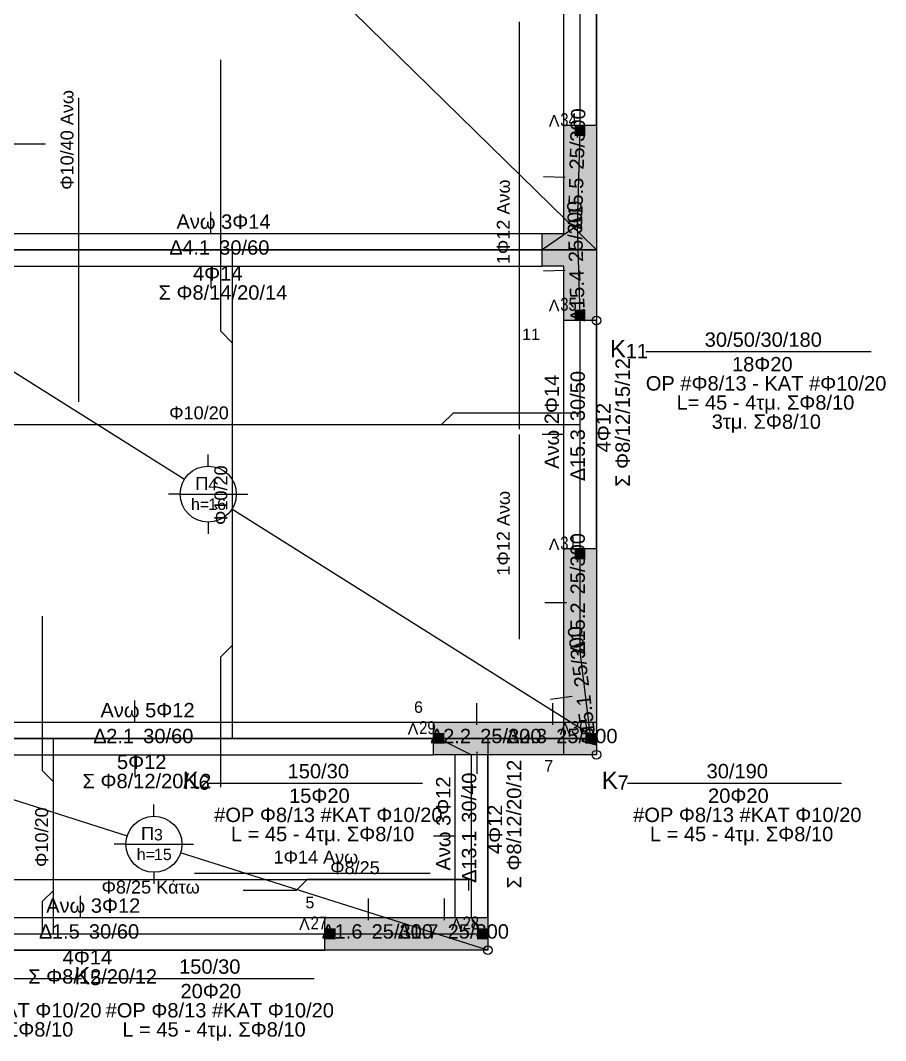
# Model space of a CAD drawing. Extents: x -2.6 to 18.4, y -20.9 to -3.3.
# Drawn here: x 10.4 to 18.36, y -20.53 to -11.14 of the extents above; entities that cross this region are included whole.
import ezdxf

# ---------------------------------------------------------------- set-up
doc = ezdxf.new("R2010")
doc.units = 0
for name, color, linetype in [('beam_name_beton_upperstruct', 3, 'CONTINUOUS'), ('beam_poly_beton_upperstruct', 4, 'CONTINUOUS'), ('beam_prefix_name_beton', 4, 'CONTINUOUS'), ('beam_static_upperstruct', 5, 'CONTINUOUS'), ('beambar_line', 6, 'CONTINUOUS'), ('beambar_name', 3, 'CONTINUOUS'), ('column_filling', 5, 'CONTINUOUS'), ('column_fixed_point', 1, 'CONTINUOUS'), ('column_name_beton', 3, 'CONTINUOUS'), ('column_poly', 1, 'CONTINUOUS'), ('column_prefix_name_beton', 4, 'CONTINUOUS'), ('freenode_name', 5, 'CONTINUOUS'), ('freenode_poly', 5, 'CONTINUOUS'), ('freenode_prefix_name', 3, 'CONTINUOUS'), ('slab_center', 4, 'CONTINUOUS'), ('slab_name', 3, 'CONTINUOUS'), ('slab_poly', 4, 'CONTINUOUS'), ('slab_prefix_name', 4, 'CONTINUOUS'), ('slabbar_line', 6, 'CONTINUOUS'), ('slabbar_name', 3, 'CONTINUOUS')]:
    doc.layers.add(name, color=color, linetype=linetype)
doc.styles.add('beam_name_beton_upperstruct', font='Arial.ttf')
doc.styles.add('beam_prefix_name_beton', font='Arial.ttf')
doc.styles.add('beambar_name', font='Arial.ttf')
doc.styles.add('column_name_beton', font='Arial.ttf')
doc.styles.add('column_prefix_name_beton', font='Arial.ttf')
doc.styles.add('freenode_name', font='Arial Narrow.ttf')
doc.styles.add('freenode_prefix_name', font='Arial.ttf')
doc.styles.add('slab_name', font='Arial.ttf')
doc.styles.add('slab_prefix_name', font='Arial.ttf')
doc.styles.add('slabbar_name', font='Arial.ttf')
pattern_1 = [(45, (0, 0), (-0.1683798, 0.1683798), []), (45, (0.16838, 0), (-0.1683798, 0.1683798), [0, 3.9950300833e-314])]

# ---------------------------------------------------------------- blocks, each defined once
blk = doc.blocks.new('SLAB6')
at = {"layer": 'slab_center'}
for p, q in [((8.55, -6.25), (11.9405, -9.5694)), ((12.125, -9.4918), (12.125, -9.3849)), ((11.8668, -9.75), (11.7599, -9.75)), ((11.8668, -9.75), (12.3832, -9.75)), ((12.3832, -9.75), (12.4901, -9.75)), ((15.7, -13.25), (12.3095, -9.9306)), ((12.125, -10.0082), (12.125, -10.1151))]:
    blk.add_line(p, q, dxfattribs=at)
blk.add_circle((12.125, -9.75), 0.2582, dxfattribs=at)
at = {"layer": 'slab_poly'}
for p, q in [((8.55, -6.25), (15.7, -6.25)), ((8.55, -13.25), (8.55, -6.25)), ((15.7, -6.25), (15.7, -13.25)), ((15.7, -13.25), (8.55, -13.25))]:
    blk.add_line(p, q, dxfattribs=at)
at = {"layer": 'slab_name', "char_height": 0.105833, "attachment_point": 1, "style": 'slab_name'}
for s, insert, width in [('{\\f|b0|i0;7}', (12.125, -9.6089), 0.211667), ('{\\f|b0|i0;h=}', (11.9663, -9.79), 0.423333), ('{\\f|b0|i0;18}', (12.125, -9.79), 0.423333)]:
    blk.add_mtext(s, dxfattribs=dict(at, insert=insert, width=width))
at = {"layer": 'slab_prefix_name', "insert": (12.0059, -9.5913), "char_height": 0.119062, "width": 0.3175, "attachment_point": 1, "style": 'slab_prefix_name'}
blk.add_mtext('{\\f|b0|i0;Π}', dxfattribs=at)
blk = doc.blocks.new('SLAB9')
at = {"layer": 'slab_center'}
for p, q in [((8.55, -13.25), (11.9065, -15.3625)), ((12.125, -15.2418), (12.125, -15.1349)), ((11.8668, -15.5), (11.7599, -15.5)), ((11.8668, -15.5), (12.3832, -15.5)), ((12.3832, -15.5), (12.4901, -15.5)), ((15.7, -17.75), (12.3435, -15.6375)), ((12.125, -15.7582), (12.125, -15.8651))]:
    blk.add_line(p, q, dxfattribs=at)
blk.add_circle((12.125, -15.5), 0.2582, dxfattribs=at)
at = {"layer": 'slab_poly'}
for p, q in [((8.55, -13.25), (15.7, -13.25)), ((8.55, -17.75), (8.55, -13.25)), ((15.7, -13.25), (15.7, -17.75)), ((15.7, -17.75), (8.55, -17.75))]:
    blk.add_line(p, q, dxfattribs=at)
at = {"layer": 'slab_name', "char_height": 0.105833, "attachment_point": 1, "style": 'slab_name'}
for s, insert, width in [('{\\f|b0|i0;4}', (12.125, -15.3589), 0.211667), ('{\\f|b0|i0;h=}', (11.9663, -15.54), 0.423333), ('{\\f|b0|i0;16}', (12.125, -15.54), 0.423333)]:
    blk.add_mtext(s, dxfattribs=dict(at, insert=insert, width=width))
at = {"layer": 'slab_prefix_name', "insert": (12.0059, -15.3413), "char_height": 0.119062, "width": 0.3175, "attachment_point": 1, "style": 'slab_prefix_name'}
blk.add_mtext('{\\f|b0|i0;Π}', dxfattribs=at)
blk = doc.blocks.new('SLAB10')
at = {"layer": 'slab_center'}
for p, q in [((8.55, -17.75), (11.3789, -18.647)), ((11.625, -18.4668), (11.625, -18.3599)), ((11.3668, -18.725), (11.2599, -18.725)), ((11.3668, -18.725), (11.8832, -18.725)), ((11.8832, -18.725), (11.9901, -18.725)), ((14.7, -19.7), (11.8711, -18.803)), ((11.625, -18.9832), (11.625, -19.0901))]:
    blk.add_line(p, q, dxfattribs=at)
blk.add_circle((11.625, -18.725), 0.2582, dxfattribs=at)
at = {"layer": 'slab_poly'}
for p, q in [((8.55, -17.75), (14.7, -17.75)), ((8.55, -19.7), (8.55, -17.75)), ((14.7, -17.75), (14.7, -19.7)), ((14.7, -19.7), (8.55, -19.7))]:
    blk.add_line(p, q, dxfattribs=at)
at = {"layer": 'slab_name', "char_height": 0.105833, "attachment_point": 1, "style": 'slab_name'}
for s, insert, width in [('{\\f|b0|i0;3}', (11.625, -18.5839), 0.211667), ('{\\f|b0|i0;h=}', (11.4663, -18.765), 0.423333), ('{\\f|b0|i0;15}', (11.625, -18.765), 0.423333)]:
    blk.add_mtext(s, dxfattribs=dict(at, insert=insert, width=width))
at = {"layer": 'slab_prefix_name', "insert": (11.5059, -18.5663), "char_height": 0.119063, "width": 0.3175, "attachment_point": 1, "style": 'slab_prefix_name'}
blk.add_mtext('{\\f|b0|i0;Π}', dxfattribs=at)
blk = doc.blocks.new('COLUMN11')
at = {"layer": 'column_filling'}
h = blk.add_hatch(dxfattribs=at)
h.set_pattern_fill('SACNCR', color=256, scale=0.1, style=0)
h.set_pattern_definition(pattern_1)
h.paths.add_polyline_path([(15.7, -12.1), (15.7, -13.9), (15.4, -13.9), (15.4, -13.4), (15.2, -13.4), (15.2, -13.1), (15.4, -13.1), (15.4, -12.1)])
at = {"layer": 'column_fixed_point'}
blk.add_circle((15.7, -13.9), 0.04, dxfattribs=at)
at = {"layer": 'column_poly'}
for p, q in [((15.4, -13.1), (15.4, -12.1)), ((15.4, -12.1), (15.7, -12.1)), ((15.7, -12.1), (15.7, -13.9)), ((15.505, -13.025), (15.545, -13.025)), ((15.525, -13.005), (15.525, -13.045)), ((15.2, -13.4), (15.2, -13.1)), ((15.2, -13.1), (15.4, -13.1)), ((15.4, -13.4), (15.2, -13.4)), ((15.4, -13.9), (15.4, -13.4)), ((15.7, -13.9), (15.4, -13.9))]:
    blk.add_line(p, q, dxfattribs=at)
at = {"layer": 'column_name_beton', "insert": (15.0162, -13.975), "char_height": 0.105833, "width": 0.423333, "attachment_point": 1, "style": 'column_name_beton'}
blk.add_mtext('{\\f|b0|i0;11}', dxfattribs=at)
blk = doc.blocks.new('COLUMN_TEXT11')
at = {"layer": 'column_name_beton'}
blk.add_line((16.1557, -14.1867), (18.2327, -14.1867), dxfattribs=at)
at = {"layer": 'column_name_beton', "char_height": 0.132292, "attachment_point": 1, "style": 'column_name_beton'}
for s, insert, width in [('{\\f|b0|i0;30/50/30/180}', (16.6981, -14.0103), 2.64583), ('{\\f|b0|i0;11}', (15.9705, -14.1161), 0.493889), ('{\\f|b0|i0;18Φ20}', (16.9495, -14.2367), 1.30528), ('{\\f|b0|i0;ΟΡ #Φ8/13 - ΚΑΤ #Φ10/20 }', (16.1557, -14.4131), 5.53861), ('{\\f|b0|i0; L= 45 - 4τμ. ΣΦ8/10 }', (16.3872, -14.5894), 4.30389), ('{\\f|b0|i0; 3τμ. ΣΦ8/10}', (16.7114, -14.7658), 2.57528)]:
    blk.add_mtext(s, dxfattribs=dict(at, insert=insert, width=width))
at = {"layer": 'column_prefix_name_beton', "insert": (15.825, -14.0808), "char_height": 0.15875, "width": 0.388056, "attachment_point": 1, "style": 'column_prefix_name_beton'}
blk.add_mtext('{\\f|b0|i0;K}', dxfattribs=at)
blk = doc.blocks.new('COLUMN15')
at = {"layer": 'column_filling'}
h = blk.add_hatch(dxfattribs=at)
h.set_pattern_fill('SACNCR', color=256, scale=0.1, style=0)
h.set_pattern_definition(pattern_1)
h.paths.add_polyline_path([(15.4, -16), (15.7, -16), (15.7, -17.9), (15.4, -17.9)])
at = {"layer": 'column_fixed_point'}
blk.add_circle((15.7, -17.9), 0.04, dxfattribs=at)
at = {"layer": 'column_poly'}
for p, q in [((15.4, -16), (15.7, -16)), ((15.4, -17.9), (15.4, -16)), ((15.7, -16), (15.7, -17.9)), ((15.53, -16.95), (15.57, -16.95)), ((15.55, -16.93), (15.55, -16.97)), ((15.7, -17.9), (15.4, -17.9))]:
    blk.add_line(p, q, dxfattribs=at)
at = {"layer": 'column_name_beton', "insert": (15.220625, -17.95), "char_height": 0.105833, "width": 0.211667, "attachment_point": 1, "style": 'column_name_beton'}
blk.add_mtext('{\\f|b0|i0;7}', dxfattribs=at)
blk = doc.blocks.new('COLUMN_TEXT15')
at = {"layer": 'column_name_beton'}
blk.add_line((15.9881, -18.1617), (17.9593, -18.1617), dxfattribs=at)
at = {"layer": 'column_name_beton', "char_height": 0.132292, "attachment_point": 1, "style": 'column_name_beton'}
for s, insert, width in [('{\\f|b0|i0;30/190}', (16.7157, -17.9853), 1.37583), ('{\\f|b0|i0;7}', (15.8955, -18.0911), 0.246944), ('{\\f|b0|i0;20Φ20}', (16.729, -18.2117), 1.30528), ('{\\f|b0|i0; #ΟΡ Φ8/13 #ΚΑΤ Φ10/20}', (15.9881, -18.3881), 5.25639), ('{\\f|b0|i0;L = 45 - 4τμ. ΣΦ8/10}', (16.1932, -18.5644), 4.16278)]:
    blk.add_mtext(s, dxfattribs=dict(at, insert=insert, width=width))
at = {"layer": 'column_prefix_name_beton', "insert": (15.75, -18.0558), "char_height": 0.15875, "width": 0.388056, "attachment_point": 1, "style": 'column_prefix_name_beton'}
blk.add_mtext('{\\f|b0|i0;K}', dxfattribs=at)
blk = doc.blocks.new('COLUMN16')
at = {"layer": 'column_filling'}
h = blk.add_hatch(dxfattribs=at)
h.set_pattern_fill('SACNCR', color=256, scale=0.1, style=0)
h.set_pattern_definition(pattern_1)
h.paths.add_polyline_path([(14.2, -17.6), (15.7, -17.6), (15.7, -17.9), (14.2, -17.9)])
at = {"layer": 'column_fixed_point'}
blk.add_circle((15.7, -17.9), 0.04, dxfattribs=at)
at = {"layer": 'column_poly'}
for p, q in [((14.2, -17.6), (15.7, -17.6)), ((14.2, -17.9), (14.2, -17.6)), ((15.7, -17.6), (15.7, -17.9)), ((14.93, -17.75), (14.97, -17.75)), ((14.95, -17.73), (14.95, -17.77)), ((15.7, -17.9), (14.2, -17.9))]:
    blk.add_line(p, q, dxfattribs=at)
at = {"layer": 'column_name_beton', "insert": (14.0206, -17.4089), "char_height": 0.105833, "width": 0.211667, "attachment_point": 1, "style": 'column_name_beton'}
blk.add_mtext('{\\f|b0|i0;6}', dxfattribs=at)
blk = doc.blocks.new('COLUMN_TEXT16')
at = {"layer": 'column_name_beton'}
blk.add_line((12.1289, -18.1617), (14.1, -18.1617), dxfattribs=at)
at = {"layer": 'column_name_beton', "char_height": 0.132292, "attachment_point": 1, "style": 'column_name_beton'}
for s, insert, width in [('{\\f|b0|i0;150/30}', (12.8565, -17.9853), 1.37583), ('{\\f|b0|i0;6}', (12.0363, -18.0911), 0.246944), ('{\\f|b0|i0;15Φ20}', (12.8697, -18.2117), 1.30528), ('{\\f|b0|i0; #ΟΡ Φ8/13 #ΚΑΤ Φ10/20}', (12.1289, -18.3881), 5.25639), ('{\\f|b0|i0;L = 45 - 4τμ. ΣΦ8/10}', (12.3339, -18.5644), 4.16278)]:
    blk.add_mtext(s, dxfattribs=dict(at, insert=insert, width=width))
at = {"layer": 'column_prefix_name_beton', "insert": (11.8907, -18.0558), "char_height": 0.15875, "width": 0.388056, "attachment_point": 1, "style": 'column_prefix_name_beton'}
blk.add_mtext('{\\f|b0|i0;K}', dxfattribs=at)
blk = doc.blocks.new('COLUMN17')
at = {"layer": 'column_filling'}
h = blk.add_hatch(dxfattribs=at)
h.set_pattern_fill('SACNCR', color=256, scale=0.1, style=0)
h.set_pattern_definition(pattern_1)
h.paths.add_polyline_path([(13.2, -19.4), (14.7, -19.4), (14.7, -19.7), (13.2, -19.7)])
at = {"layer": 'column_fixed_point'}
blk.add_circle((14.7, -19.7), 0.04, dxfattribs=at)
at = {"layer": 'column_poly'}
for p, q in [((13.2, -19.4), (14.7, -19.4)), ((13.2, -19.7), (13.2, -19.4)), ((14.7, -19.4), (14.7, -19.7)), ((13.95, -19.53), (13.95, -19.57)), ((13.93, -19.55), (13.97, -19.55)), ((14.7, -19.7), (13.2, -19.7))]:
    blk.add_line(p, q, dxfattribs=at)
at = {"layer": 'column_name_beton', "insert": (13.0206, -19.2089), "char_height": 0.105833, "width": 0.211667, "attachment_point": 1, "style": 'column_name_beton'}
blk.add_mtext('{\\f|b0|i0;5}', dxfattribs=at)
blk = doc.blocks.new('COLUMN_TEXT17')
at = {"layer": 'column_name_beton'}
blk.add_line((11.1289, -19.9617), (13.1, -19.9617), dxfattribs=at)
at = {"layer": 'column_name_beton', "char_height": 0.132292, "attachment_point": 1, "style": 'column_name_beton'}
for s, insert, width in [('{\\f|b0|i0;150/30}', (11.8565, -19.7853), 1.37583), ('{\\f|b0|i0;5}', (11.0363, -19.8911), 0.246944), ('{\\f|b0|i0;20Φ20}', (11.8697, -20.0117), 1.30528), ('{\\f|b0|i0; #ΟΡ Φ8/13 #ΚΑΤ Φ10/20}', (11.1289, -20.1881), 5.25639), ('{\\f|b0|i0;L = 45 - 4τμ. ΣΦ8/10}', (11.3339, -20.3644), 4.16278)]:
    blk.add_mtext(s, dxfattribs=dict(at, insert=insert, width=width))
at = {"layer": 'column_prefix_name_beton', "insert": (10.8907, -19.8558), "char_height": 0.15875, "width": 0.388056, "attachment_point": 1, "style": 'column_prefix_name_beton'}
blk.add_mtext('{\\f|b0|i0;K}', dxfattribs=at)
blk = doc.blocks.new('COLUMN_TEXT18')
at = {"layer": 'column_name_beton'}
blk.add_line((8.9881, -19.9617), (10.9593, -19.9617), dxfattribs=at)
at = {"layer": 'column_name_beton', "char_height": 0.132292, "attachment_point": 1, "style": 'column_name_beton'}
for s, insert, width in [('{\\f|b0|i0;30/210}', (9.7157, -19.7853), 1.37583), ('{\\f|b0|i0;4}', (8.8955, -19.8911), 0.246944), ('{\\f|b0|i0;20Φ20}', (9.729, -20.0117), 1.30528), ('{\\f|b0|i0; #ΟΡ Φ8/13 #ΚΑΤ Φ10/20}', (8.9881, -20.1881), 5.25639), ('{\\f|b0|i0;L = 45 - 4τμ. ΣΦ8/10}', (9.1932, -20.3644), 4.16278)]:
    blk.add_mtext(s, dxfattribs=dict(at, insert=insert, width=width))
at = {"layer": 'column_prefix_name_beton', "insert": (8.75, -19.8558), "char_height": 0.15875, "width": 0.388056, "attachment_point": 1, "style": 'column_prefix_name_beton'}
blk.add_mtext('{\\f|b0|i0;K}', dxfattribs=at)
blk = doc.blocks.new('BEAM1')
at = {"layer": 'beam_poly_beton_upperstruct'}
blk.add_line((14.3, -19.425), (14.3, -19.225), dxfattribs=at)
at = {"layer": 'beam_static_upperstruct'}
blk.add_line((13.95, -19.55), (14.65, -19.55), dxfattribs=at)
blk = doc.blocks.new('BEAM_TEXT1')
at = {"layer": 'beam_name_beton_upperstruct', "char_height": 0.132292, "attachment_point": 1, "style": 'beam_name_beton_upperstruct'}
for s, insert, width in [('{\\f|b0|i0;1.7}', (13.9891, -19.4618), 0.635), ('{\\f|b0|i0;  25/300}', (14.2272, -19.4618), 1.65806)]:
    blk.add_mtext(s, dxfattribs=dict(at, insert=insert, width=width))
at = {"layer": 'beam_prefix_name_beton', "insert": (13.8701, -19.4618), "char_height": 0.132292, "width": 0.3175, "attachment_point": 1, "style": 'beam_prefix_name_beton'}
blk.add_mtext('{\\f|b0|i0;Δ}', dxfattribs=at)
blk = doc.blocks.new('BEAM2')
at = {"layer": 'beam_poly_beton_upperstruct'}
blk.add_line((13.6, -19.425), (13.6, -19.225), dxfattribs=at)
at = {"layer": 'beam_static_upperstruct'}
blk.add_line((13.25, -19.55), (13.95, -19.55), dxfattribs=at)
blk = doc.blocks.new('BEAM_TEXT2')
at = {"layer": 'beam_name_beton_upperstruct', "char_height": 0.132292, "attachment_point": 1, "style": 'beam_name_beton_upperstruct'}
for s, insert, width in [('{\\f|b0|i0;1.6}', (13.2891, -19.4618), 0.635), ('{\\f|b0|i0;  25/300}', (13.5272, -19.4618), 1.65806)]:
    blk.add_mtext(s, dxfattribs=dict(at, insert=insert, width=width))
at = {"layer": 'beam_prefix_name_beton', "insert": (13.1701, -19.4618), "char_height": 0.132292, "width": 0.3175, "attachment_point": 1, "style": 'beam_prefix_name_beton'}
blk.add_mtext('{\\f|b0|i0;Δ}', dxfattribs=at)
blk = doc.blocks.new('BEAM5')
at = {"layer": 'beam_poly_beton_upperstruct'}
for p, q in [((15.4, -12.1), (15.4, -9.2)), ((15.7, -12.1), (15.7, -9.2)), ((15.4, -10.65), (15.2, -10.65))]:
    blk.add_line(p, q, dxfattribs=at)
at = {"layer": 'beam_static_upperstruct'}
for p, q in [((15.55, -9.15), (15.55, -9.2)), ((15.55, -12.1), (15.55, -9.2)), ((15.55, -12.15), (15.55, -12.1))]:
    blk.add_line(p, q, dxfattribs=at)
blk = doc.blocks.new('BEAM6')
at = {"layer": 'beam_poly_beton_upperstruct'}
blk.add_line((15.4126, -12.5839), (15.2126, -12.5782), dxfattribs=at)
at = {"layer": 'beam_static_upperstruct'}
blk.add_line((15.525, -13.025), (15.55, -12.15), dxfattribs=at)
blk = doc.blocks.new('BEAM_TEXT6')
at = {"layer": 'beam_name_beton_upperstruct', "char_height": 0.132292, "attachment_point": 1, "rotation": 88.363, "style": 'beam_name_beton_upperstruct'}
for s, insert, width in [('{\\f|b0|i0;  25/300}', (15.4486, -12.6114), 1.65806), ('{\\f|b0|i0;15.5}', (15.4391, -12.942), 0.881944)]:
    blk.add_mtext(s, dxfattribs=dict(at, insert=insert, width=width))
at = {"layer": 'beam_prefix_name_beton', "insert": (15.4357, -13.061), "char_height": 0.132292, "width": 0.3175, "attachment_point": 1, "rotation": 88.363, "style": 'beam_prefix_name_beton'}
blk.add_mtext('{\\f|b0|i0;Δ}', dxfattribs=at)
blk = doc.blocks.new('BEAM7')
at = {"layer": 'beam_poly_beton_upperstruct'}
blk.add_line((15.4126, -13.4413), (15.2126, -13.4473), dxfattribs=at)
at = {"layer": 'beam_static_upperstruct'}
blk.add_line((15.55, -13.85), (15.525, -13.025), dxfattribs=at)
blk = doc.blocks.new('BEAM_TEXT7')
at = {"layer": 'beam_name_beton_upperstruct', "char_height": 0.132292, "attachment_point": 1, "rotation": 91.736, "style": 'beam_name_beton_upperstruct'}
for s, insert, width in [('{\\f|b0|i0;  25/300}', (15.4501, -13.4666), 1.65806), ('{\\f|b0|i0;15.4}', (15.4602, -13.7972), 0.881944)]:
    blk.add_mtext(s, dxfattribs=dict(at, insert=insert, width=width))
at = {"layer": 'beam_prefix_name_beton', "insert": (15.4638, -13.9162), "char_height": 0.132292, "width": 0.3175, "attachment_point": 1, "rotation": 91.736, "style": 'beam_prefix_name_beton'}
blk.add_mtext('{\\f|b0|i0;Δ}', dxfattribs=at)
blk = doc.blocks.new('BEAM8')
at = {"layer": 'beam_poly_beton_upperstruct'}
for p, q in [((15.4, -16), (15.4, -13.9)), ((15.7, -16), (15.7, -13.9)), ((15.4, -14.95), (15.2, -14.95))]:
    blk.add_line(p, q, dxfattribs=at)
at = {"layer": 'beam_static_upperstruct'}
for p, q in [((15.55, -13.85), (15.55, -13.9)), ((15.55, -16), (15.55, -13.9)), ((15.55, -16.05), (15.55, -16))]:
    blk.add_line(p, q, dxfattribs=at)
blk = doc.blocks.new('BEAM_TEXT8')
at = {"layer": 'beam_name_beton_upperstruct', "char_height": 0.132292, "attachment_point": 1, "rotation": 90, "style": 'beam_name_beton_upperstruct'}
for s, insert, width in [('{\\f|b0|i0;Σ Φ8/12/15/12}', (15.8764, -15.4329), 2.89278), ('{\\f|b0|i0;  30/50}', (15.4618, -14.9302), 1.41111), ('{\\f|b0|i0;Ανω 2Φ14}', (15.2236, -15.2675), 2.01083), ('{\\f|b0|i0;4Φ12 }', (15.7, -15.1154), 1.19944), ('{\\f|b0|i0;15.3}', (15.4618, -15.2609), 0.881944)]:
    blk.add_mtext(s, dxfattribs=dict(at, insert=insert, width=width))
at = {"layer": 'beam_prefix_name_beton', "insert": (15.4618, -15.3799), "char_height": 0.132292, "width": 0.3175, "attachment_point": 1, "rotation": 90, "style": 'beam_prefix_name_beton'}
blk.add_mtext('{\\f|b0|i0;Δ}', dxfattribs=at)
blk = doc.blocks.new('BEAM9')
at = {"layer": 'beam_poly_beton_upperstruct'}
blk.add_line((15.425, -16.5), (15.225, -16.5), dxfattribs=at)
at = {"layer": 'beam_static_upperstruct'}
blk.add_line((15.55, -16.95), (15.55, -16.05), dxfattribs=at)
blk = doc.blocks.new('BEAM_TEXT9')
at = {"layer": 'beam_name_beton_upperstruct', "char_height": 0.132292, "attachment_point": 1, "rotation": 90, "style": 'beam_name_beton_upperstruct'}
for s, insert, width in [('{\\f|b0|i0;  25/300}', (15.4618, -16.5265), 1.65806), ('{\\f|b0|i0;15.2}', (15.4618, -16.8572), 0.881944)]:
    blk.add_mtext(s, dxfattribs=dict(at, insert=insert, width=width))
at = {"layer": 'beam_prefix_name_beton', "insert": (15.4618, -16.9763), "char_height": 0.132292, "width": 0.3175, "attachment_point": 1, "rotation": 90, "style": 'beam_prefix_name_beton'}
blk.add_mtext('{\\f|b0|i0;Δ}', dxfattribs=at)
blk = doc.blocks.new('BEAM10')
at = {"layer": 'beam_poly_beton_upperstruct'}
blk.add_line((15.476, -17.3655), (15.2775, -17.3903), dxfattribs=at)
at = {"layer": 'beam_static_upperstruct'}
blk.add_line((15.65, -17.75), (15.55, -16.95), dxfattribs=at)
blk = doc.blocks.new('BEAM_TEXT10')
at = {"layer": 'beam_name_beton_upperstruct', "char_height": 0.132292, "attachment_point": 1, "rotation": 97.125, "style": 'beam_name_beton_upperstruct'}
for s, insert, width in [('{\\f|b0|i0;  25/300}', (15.5158, -17.3872), 1.65806), ('{\\f|b0|i0;15.1}', (15.5568, -17.7154), 0.881944)]:
    blk.add_mtext(s, dxfattribs=dict(at, insert=insert, width=width))
at = {"layer": 'beam_prefix_name_beton', "insert": (15.5716, -17.8335), "char_height": 0.132292, "width": 0.3175, "attachment_point": 1, "rotation": 97.125, "style": 'beam_prefix_name_beton'}
blk.add_mtext('{\\f|b0|i0;Δ}', dxfattribs=at)
blk = doc.blocks.new('BEAM12')
at = {"layer": 'beam_poly_beton_upperstruct'}
for p, q in [((14.4, -19.4), (14.4, -17.9)), ((14.7, -19.4), (14.7, -17.9)), ((14.4, -18.65), (14.2, -18.65))]:
    blk.add_line(p, q, dxfattribs=at)
at = {"layer": 'beam_static_upperstruct'}
for p, q in [((14.25, -17.75), (14.55, -17.9)), ((14.55, -19.4), (14.55, -17.9)), ((14.65, -19.55), (14.55, -19.4))]:
    blk.add_line(p, q, dxfattribs=at)
blk = doc.blocks.new('BEAM_TEXT12')
at = {"layer": 'beam_name_beton_upperstruct', "char_height": 0.132292, "attachment_point": 1, "rotation": 90, "style": 'beam_name_beton_upperstruct'}
for s, insert, width in [('{\\f|b0|i0;Σ Φ8/12/20/12}', (14.8764, -19.1329), 2.89278), ('{\\f|b0|i0;Ανω 3Φ12}', (14.2236, -18.9675), 2.01083), ('{\\f|b0|i0;  30/40}', (14.4618, -18.6302), 1.41111), ('{\\f|b0|i0;4Φ12 }', (14.7, -18.8154), 1.19944), ('{\\f|b0|i0;13.1}', (14.4618, -18.9609), 0.881944)]:
    blk.add_mtext(s, dxfattribs=dict(at, insert=insert, width=width))
at = {"layer": 'beam_prefix_name_beton', "insert": (14.4618, -19.0799), "char_height": 0.132292, "width": 0.3175, "attachment_point": 1, "rotation": 90, "style": 'beam_prefix_name_beton'}
blk.add_mtext('{\\f|b0|i0;Δ}', dxfattribs=at)
blk = doc.blocks.new('BEAM44')
at = {"layer": 'beam_poly_beton_upperstruct'}
for p, q in [((12.15, -13.1), (12.15, -12.9)), ((9.1, -13.1), (15.2, -13.1)), ((9.1, -13.4), (15.2, -13.4)), ((12.15, -13.4), (12.15, -13.6))]:
    blk.add_line(p, q, dxfattribs=at)
at = {"layer": 'beam_static_upperstruct'}
for p, q in [((15.525, -13.025), (15.2, -13.25)), ((8.75, -13.45), (9.1, -13.25)), ((9.1, -13.25), (15.2, -13.25))]:
    blk.add_line(p, q, dxfattribs=at)
blk = doc.blocks.new('BEAM_TEXT44')
at = {"layer": 'beam_name_beton_upperstruct', "char_height": 0.132292, "attachment_point": 1, "style": 'beam_name_beton_upperstruct'}
for s, insert, width in [('{\\f|b0|i0;Ανω 3Φ14}', (11.8325, -12.9236), 2.01083), ('{\\f|b0|i0;  30/60}', (12.1235, -13.1618), 1.41111), ('{\\f|b0|i0;4.1}', (11.8854, -13.1618), 0.635), ('{\\f|b0|i0;4Φ14 }', (11.9846, -13.4), 1.19944), ('{\\f|b0|i0;Σ Φ8/14/20/14}', (11.6671, -13.5764), 2.89278)]:
    blk.add_mtext(s, dxfattribs=dict(at, insert=insert, width=width))
at = {"layer": 'beam_prefix_name_beton', "insert": (11.7664, -13.1618), "char_height": 0.132292, "width": 0.3175, "attachment_point": 1, "style": 'beam_prefix_name_beton'}
blk.add_mtext('{\\f|b0|i0;Δ}', dxfattribs=at)
blk = doc.blocks.new('BEAM49')
at = {"layer": 'beam_poly_beton_upperstruct'}
blk.add_line((15.3, -17.625), (15.3, -17.425), dxfattribs=at)
at = {"layer": 'beam_static_upperstruct'}
blk.add_line((14.95, -17.75), (15.65, -17.75), dxfattribs=at)
blk = doc.blocks.new('BEAM_TEXT49')
at = {"layer": 'beam_name_beton_upperstruct', "char_height": 0.132292, "attachment_point": 1, "style": 'beam_name_beton_upperstruct'}
for s, insert, width in [('{\\f|b0|i0;2.3}', (14.9891, -17.6618), 0.635), ('{\\f|b0|i0;  25/300}', (15.2272, -17.6618), 1.65806)]:
    blk.add_mtext(s, dxfattribs=dict(at, insert=insert, width=width))
at = {"layer": 'beam_prefix_name_beton', "insert": (14.8701, -17.6618), "char_height": 0.132292, "width": 0.3175, "attachment_point": 1, "style": 'beam_prefix_name_beton'}
blk.add_mtext('{\\f|b0|i0;Δ}', dxfattribs=at)
blk = doc.blocks.new('BEAM50')
at = {"layer": 'beam_poly_beton_upperstruct'}
for p, q in [((14.6, -17.625), (14.6, -17.425)), ((14.6, -17.875), (14.6, -18.075))]:
    blk.add_line(p, q, dxfattribs=at)
at = {"layer": 'beam_static_upperstruct'}
blk.add_line((14.25, -17.75), (14.95, -17.75), dxfattribs=at)
blk = doc.blocks.new('BEAM_TEXT50')
at = {"layer": 'beam_name_beton_upperstruct', "char_height": 0.132292, "attachment_point": 1, "style": 'beam_name_beton_upperstruct'}
for s, insert, width in [('{\\f|b0|i0;2.2}', (14.2891, -17.6618), 0.635), ('{\\f|b0|i0;  25/300}', (14.5272, -17.6618), 1.65806)]:
    blk.add_mtext(s, dxfattribs=dict(at, insert=insert, width=width))
at = {"layer": 'beam_prefix_name_beton', "insert": (14.1701, -17.6618), "char_height": 0.132292, "width": 0.3175, "attachment_point": 1, "style": 'beam_prefix_name_beton'}
blk.add_mtext('{\\f|b0|i0;Δ}', dxfattribs=at)
blk = doc.blocks.new('BEAM51')
at = {"layer": 'beam_poly_beton_upperstruct'}
for p, q in [((11.45, -17.6), (11.45, -17.4)), ((8.7, -17.6), (14.2, -17.6)), ((8.7, -17.9), (14.2, -17.9)), ((11.45, -17.9), (11.45, -18.1))]:
    blk.add_line(p, q, dxfattribs=at)
at = {"layer": 'beam_static_upperstruct'}
for p, q in [((8.55, -17.65), (8.7, -17.75)), ((8.7, -17.75), (14.2, -17.75)), ((14.25, -17.75), (14.2, -17.75))]:
    blk.add_line(p, q, dxfattribs=at)
blk = doc.blocks.new('BEAM_TEXT51')
at = {"layer": 'beam_name_beton_upperstruct', "char_height": 0.132292, "attachment_point": 1, "style": 'beam_name_beton_upperstruct'}
for s, insert, width in [('{\\f|b0|i0;Ανω 5Φ12}', (11.1325, -17.4236), 2.01083), ('{\\f|b0|i0;2.1}', (11.1854, -17.6618), 0.635), ('{\\f|b0|i0;  30/60}', (11.4235, -17.6618), 1.41111), ('{\\f|b0|i0;5Φ12 }', (11.2846, -17.9), 1.19944), ('{\\f|b0|i0;Σ Φ8/12/20/12}', (10.9671, -18.0764), 2.89278)]:
    blk.add_mtext(s, dxfattribs=dict(at, insert=insert, width=width))
at = {"layer": 'beam_prefix_name_beton', "insert": (11.0664, -17.6618), "char_height": 0.132292, "width": 0.3175, "attachment_point": 1, "style": 'beam_prefix_name_beton'}
blk.add_mtext('{\\f|b0|i0;Δ}', dxfattribs=at)
blk = doc.blocks.new('BEAM52')
at = {"layer": 'beam_poly_beton_upperstruct'}
for p, q in [((10.95, -19.4), (10.95, -19.2)), ((8.7, -19.4), (13.2, -19.4)), ((8.7, -19.7), (13.2, -19.7))]:
    blk.add_line(p, q, dxfattribs=at)
at = {"layer": 'beam_static_upperstruct'}
for p, q in [((8.65, -19.55), (8.7, -19.55)), ((8.7, -19.55), (13.2, -19.55)), ((13.25, -19.55), (13.2, -19.55))]:
    blk.add_line(p, q, dxfattribs=at)
blk = doc.blocks.new('BEAM_TEXT52')
at = {"layer": 'beam_name_beton_upperstruct', "char_height": 0.132292, "attachment_point": 1, "style": 'beam_name_beton_upperstruct'}
for s, insert, width in [('{\\f|b0|i0;Ανω 3Φ12}', (10.6325, -19.2236), 2.01083), ('{\\f|b0|i0;1.5}', (10.6854, -19.4618), 0.635), ('{\\f|b0|i0;  30/60}', (10.9235, -19.4618), 1.41111), ('{\\f|b0|i0;4Φ14 }', (10.7846, -19.7), 1.19944), ('{\\f|b0|i0;Σ Φ8/12/20/12}', (10.4671, -19.8764), 2.89278)]:
    blk.add_mtext(s, dxfattribs=dict(at, insert=insert, width=width))
at = {"layer": 'beam_prefix_name_beton', "insert": (10.5664, -19.4618), "char_height": 0.132292, "width": 0.3175, "attachment_point": 1, "style": 'beam_prefix_name_beton'}
blk.add_mtext('{\\f|b0|i0;Δ}', dxfattribs=at)
blk = doc.blocks.new('FREENODE13')
at = {"layer": 'freenode_poly'}
blk.add_hatch(color=256, dxfattribs=at).paths.add_polyline_path([(15.5, -13.8), (15.6, -13.8), (15.6, -13.9), (15.5, -13.9)])
for p, q in [((15.53, -13.85), (15.57, -13.85)), ((15.55, -13.83), (15.55, -13.87))]:
    blk.add_line(p, q, dxfattribs=at)
at = {"layer": 'freenode_name', "insert": (15.3677, -13.6913), "char_height": 0.119062, "width": 0.352778, "attachment_point": 1, "style": 'freenode_name'}
blk.add_mtext('{\\f|b0|i1;35}', dxfattribs=at)
at = {"layer": 'freenode_prefix_name', "insert": (15.2619, -13.7089), "char_height": 0.105833, "width": 0.282222, "attachment_point": 1, "style": 'freenode_prefix_name'}
blk.add_mtext('{\\f|b0|i0;Λ}', dxfattribs=at)
blk = doc.blocks.new('FREENODE14')
at = {"layer": 'freenode_poly'}
blk.add_hatch(color=256, dxfattribs=at).paths.add_polyline_path([(15.5, -12.1), (15.6, -12.1), (15.6, -12.2), (15.5, -12.2)])
for p, q in [((15.53, -12.15), (15.57, -12.15)), ((15.55, -12.13), (15.55, -12.17))]:
    blk.add_line(p, q, dxfattribs=at)
at = {"layer": 'freenode_name', "insert": (15.3677, -11.9913), "char_height": 0.119062, "width": 0.352778, "attachment_point": 1, "style": 'freenode_name'}
blk.add_mtext('{\\f|b0|i1;34}', dxfattribs=at)
at = {"layer": 'freenode_prefix_name', "insert": (15.2619, -12.0089), "char_height": 0.105833, "width": 0.282222, "attachment_point": 1, "style": 'freenode_prefix_name'}
blk.add_mtext('{\\f|b0|i0;Λ}', dxfattribs=at)
blk = doc.blocks.new('FREENODE17')
at = {"layer": 'freenode_poly'}
blk.add_hatch(color=256, dxfattribs=at).paths.add_polyline_path([(15.5, -16), (15.6, -16), (15.6, -16.1), (15.5, -16.1)])
for p, q in [((15.53, -16.05), (15.57, -16.05)), ((15.55, -16.03), (15.55, -16.07))]:
    blk.add_line(p, q, dxfattribs=at)
at = {"layer": 'freenode_name', "insert": (15.3677, -15.8912), "char_height": 0.119062, "width": 0.352778, "attachment_point": 1, "style": 'freenode_name'}
blk.add_mtext('{\\f|b0|i1;31}', dxfattribs=at)
at = {"layer": 'freenode_prefix_name', "insert": (15.2619, -15.9089), "char_height": 0.105833, "width": 0.282222, "attachment_point": 1, "style": 'freenode_prefix_name'}
blk.add_mtext('{\\f|b0|i0;Λ}', dxfattribs=at)
blk = doc.blocks.new('FREENODE18')
at = {"layer": 'freenode_poly'}
blk.add_hatch(color=256, dxfattribs=at).paths.add_polyline_path([(15.6, -17.7), (15.7, -17.7), (15.7, -17.8), (15.6, -17.8)])
for p, q in [((15.63, -17.75), (15.67, -17.75)), ((15.65, -17.73), (15.65, -17.77))]:
    blk.add_line(p, q, dxfattribs=at)
at = {"layer": 'freenode_name', "insert": (15.4677, -17.5912), "char_height": 0.119063, "width": 0.352778, "attachment_point": 1, "style": 'freenode_name'}
blk.add_mtext('{\\f|b0|i1;30}', dxfattribs=at)
at = {"layer": 'freenode_prefix_name', "insert": (15.3619, -17.6089), "char_height": 0.105833, "width": 0.282222, "attachment_point": 1, "style": 'freenode_prefix_name'}
blk.add_mtext('{\\f|b0|i0;Λ}', dxfattribs=at)
blk = doc.blocks.new('FREENODE19')
at = {"layer": 'freenode_poly'}
blk.add_hatch(color=256, dxfattribs=at).paths.add_polyline_path([(14.2, -17.7), (14.3, -17.7), (14.3, -17.8), (14.2, -17.8)])
for p, q in [((14.23, -17.75), (14.27, -17.75)), ((14.25, -17.73), (14.25, -17.77))]:
    blk.add_line(p, q, dxfattribs=at)
at = {"layer": 'freenode_name', "insert": (14.0677, -17.5912), "char_height": 0.119063, "width": 0.352778, "attachment_point": 1, "style": 'freenode_name'}
blk.add_mtext('{\\f|b0|i1;29}', dxfattribs=at)
at = {"layer": 'freenode_prefix_name', "insert": (13.9619, -17.6089), "char_height": 0.105833, "width": 0.282222, "attachment_point": 1, "style": 'freenode_prefix_name'}
blk.add_mtext('{\\f|b0|i0;Λ}', dxfattribs=at)
blk = doc.blocks.new('FREENODE20')
at = {"layer": 'freenode_poly'}
blk.add_hatch(color=256, dxfattribs=at).paths.add_polyline_path([(14.6, -19.5), (14.7, -19.5), (14.7, -19.6), (14.6, -19.6)])
for p, q in [((14.65, -19.53), (14.65, -19.57)), ((14.63, -19.55), (14.67, -19.55))]:
    blk.add_line(p, q, dxfattribs=at)
at = {"layer": 'freenode_name', "insert": (14.4677, -19.3912), "char_height": 0.119063, "width": 0.352778, "attachment_point": 1, "style": 'freenode_name'}
blk.add_mtext('{\\f|b0|i1;28}', dxfattribs=at)
at = {"layer": 'freenode_prefix_name', "insert": (14.3619, -19.4089), "char_height": 0.105833, "width": 0.282222, "attachment_point": 1, "style": 'freenode_prefix_name'}
blk.add_mtext('{\\f|b0|i0;Λ}', dxfattribs=at)
blk = doc.blocks.new('FREENODE21')
at = {"layer": 'freenode_poly'}
blk.add_hatch(color=256, dxfattribs=at).paths.add_polyline_path([(13.2, -19.5), (13.3, -19.5), (13.3, -19.6), (13.2, -19.6)])
for p, q in [((13.25, -19.53), (13.25, -19.57)), ((13.23, -19.55), (13.27, -19.55))]:
    blk.add_line(p, q, dxfattribs=at)
at = {"layer": 'freenode_name', "insert": (13.0677, -19.3912), "char_height": 0.119063, "width": 0.352778, "attachment_point": 1, "style": 'freenode_name'}
blk.add_mtext('{\\f|b0|i1;27}', dxfattribs=at)
at = {"layer": 'freenode_prefix_name', "insert": (12.9619, -19.4089), "char_height": 0.105833, "width": 0.282222, "attachment_point": 1, "style": 'freenode_prefix_name'}
blk.add_mtext('{\\f|b0|i0;Λ}', dxfattribs=at)
blk = doc.blocks.new('SLABBAR6')
at = {"layer": 'slabbar_line'}
for p, q in [((10.9333, -13.25), (10.9333, -11.85)), ((10.9333, -14.65), (10.9333, -13.25))]:
    blk.add_line(p, q, dxfattribs=at)
at = {"layer": 'slabbar_name', "insert": (10.7646, -12.6967), "char_height": 0.119062, "width": 2.25778, "attachment_point": 1, "rotation": 90, "style": 'slabbar_name'}
blk.add_mtext('{\\f|b0|i0;Φ10/40 Ανω}', dxfattribs=at)
blk = doc.blocks.new('SLABBAR23')
at = {"layer": 'slabbar_line'}
for p, q in [((12.24, -13.25), (12.24, -11.5)), ((12.24, -14.0001), (12.24, -13.25)), ((12.35, -14.1102), (12.35, -13.25)), ((12.35, -14.1102), (12.24, -14.0001)), ((12.35, -16.8898), (12.35, -14.1102)), ((12.24, -16.9998), (12.35, -16.8898)), ((12.35, -17.75), (12.35, -16.8898)), ((12.24, -17.75), (12.24, -16.9998)), ((12.24, -18.2), (12.24, -17.75))]:
    blk.add_line(p, q, dxfattribs=at)
at = {"layer": 'slabbar_name', "insert": (12.1813, -15.7844), "char_height": 0.119062, "width": 1.51694, "attachment_point": 1, "rotation": 90, "style": 'slabbar_name'}
blk.add_mtext('{\\f|b0|i0;Φ10/20 }', dxfattribs=at)
blk = doc.blocks.new('SLABBAR24')
at = {"layer": 'slabbar_line'}
for p, q in [((14.2731, -14.86), (14.3831, -14.75)), ((14.3831, -14.75), (15.55, -14.75)), ((15.55, -14.75), (15.55, -14.75)), ((9.8269, -14.86), (14.2731, -14.86)), ((14.2731, -14.86), (15.55, -14.86))]:
    blk.add_line(p, q, dxfattribs=at)
at = {"layer": 'slabbar_name', "insert": (11.7656, -14.6913), "char_height": 0.119062, "width": 1.51694, "attachment_point": 1, "style": 'slabbar_name'}
blk.add_mtext('{\\f|b0|i0;Φ10/20 }', dxfattribs=at)
blk = doc.blocks.new('SLABBAR25')
at = {"layer": 'slabbar_line'}
for p, q in [((13.0361, -19.05), (12.9361, -19.15)), ((14.525, -19.05), (13.0361, -19.05)), ((14.525, -19.15), (14.525, -19.05)), ((12.9361, -19.15), (12.4481, -19.15))]:
    blk.add_line(p, q, dxfattribs=at)
at = {"layer": 'slabbar_name', "insert": (13.2484, -18.8813), "char_height": 0.119063, "width": 1.27, "attachment_point": 1, "style": 'slabbar_name'}
blk.add_mtext('{\\f|b0|i0;Φ8/25 }', dxfattribs=at)
blk = doc.blocks.new('SLABBAR26')
at = {"layer": 'slabbar_line'}
for p, q in [((10.6, -17.75), (10.6, -16.625)), ((10.6, -18.0501), (10.6, -17.75)), ((10.7, -18.1501), (10.7, -17.75)), ((10.7, -18.1501), (10.6, -18.0501)), ((10.7, -19.1499), (10.7, -18.1501)), ((10.6, -19.2499), (10.7, -19.1499)), ((10.7, -19.55), (10.7, -19.1499)), ((10.6, -19.55), (10.6, -19.2499)), ((10.6, -19.55), (10.6, -19.55))]:
    blk.add_line(p, q, dxfattribs=at)
at = {"layer": 'slabbar_name', "insert": (10.5312, -18.9344), "char_height": 0.119062, "width": 1.51694, "attachment_point": 1, "rotation": 90, "style": 'slabbar_name'}
blk.add_mtext('{\\f|b0|i0;Φ10/20 }', dxfattribs=at)
blk = doc.blocks.new('SLABBAR27')
at = {"layer": 'slabbar_line'}
blk.add_line((8.6194, -19.05), (14.525, -19.05), dxfattribs=at)
at = {"layer": 'slabbar_name', "insert": (11.1423, -19.06), "char_height": 0.119063, "width": 2.29306, "attachment_point": 1, "style": 'slabbar_name'}
blk.add_mtext('{\\f|b0|i0;Φ8/25 Κάτω}', dxfattribs=at)
blk = doc.blocks.new('BEAMBAR2')
at = {"layer": 'beambar_line'}
for q in [(14.9925, -14.95), (14.9925, -16.8369)]:
    blk.add_line((14.9925, -16.8369), q, dxfattribs=at)
at = {"layer": 'beambar_name', "insert": (14.7838, -16.2507), "char_height": 0.119062, "width": 1.905, "attachment_point": 1, "rotation": 90, "style": 'beambar_name'}
blk.add_mtext('{\\f|b0|i0;1Φ12 Ανω}', dxfattribs=at)
blk = doc.blocks.new('BEAMBAR3')
at = {"layer": 'beambar_line'}
for p in [(14.9925, -14.9), (14.9925, -11.1493)]:
    blk.add_line(p, (14.9925, -11.1493), dxfattribs=at)
at = {"layer": 'beambar_name', "insert": (14.7838, -13.3818), "char_height": 0.119062, "width": 1.905, "attachment_point": 1, "rotation": 90, "style": 'beambar_name'}
blk.add_mtext('{\\f|b0|i0;1Φ12 Ανω}', dxfattribs=at)
blk = doc.blocks.new('BEAMBAR51')
at = {"layer": 'beambar_line'}
for p, q in [((8.447, -12.6925), (8.447, -12.2725)), ((8.447, -12.2725), (10.625, -12.2725))]:
    blk.add_line(p, q, dxfattribs=at)
at = {"layer": 'beambar_name', "insert": (9.1788, -12.0638), "char_height": 0.119062, "width": 1.905, "attachment_point": 1, "style": 'beambar_name'}
blk.add_mtext('{\\f|b0|i0;2Φ14 Ανω}', dxfattribs=at)
blk = doc.blocks.new('BEAMBAR62')
at = {"layer": 'beambar_line'}
for p in [(12, -18.9925), (14.1681, -18.9925)]:
    blk.add_line(p, (14.1681, -18.9925), dxfattribs=at)
at = {"layer": 'beambar_name', "insert": (12.7269, -18.7838), "char_height": 0.119063, "width": 1.905, "attachment_point": 1, "style": 'beambar_name'}
blk.add_mtext('{\\f|b0|i0;1Φ14 Ανω}', dxfattribs=at)

msp = doc.modelspace()

# ---------------------------------------------------------------- block references
at = {"layer": 'beam'}
for name in ['BEAM5', 'BEAM6', 'BEAM44', 'BEAM7', 'BEAM8', 'BEAM9', 'BEAM10', 'BEAM51', 'BEAM50', 'BEAM49', 'BEAM12', 'BEAM52', 'BEAM2', 'BEAM1']:
    msp.add_blockref(name, (0, 0), dxfattribs=at)
at = {"layer": 'beam_name_beton_upperstruct'}
for name in ['BEAM_TEXT6', 'BEAM_TEXT7', 'BEAM_TEXT44', 'BEAM_TEXT8', 'BEAM_TEXT9', 'BEAM_TEXT10', 'BEAM_TEXT51', 'BEAM_TEXT50', 'BEAM_TEXT49', 'BEAM_TEXT12', 'BEAM_TEXT52', 'BEAM_TEXT2', 'BEAM_TEXT1']:
    msp.add_blockref(name, (0, 0), dxfattribs=at)
at = {"layer": 'beambar'}
for name in ['BEAMBAR3', 'BEAMBAR51', 'BEAMBAR2', 'BEAMBAR62']:
    msp.add_blockref(name, (0, 0), dxfattribs=at)
at = {"layer": 'column'}
for name in ['COLUMN11', 'COLUMN15', 'COLUMN16', 'COLUMN17']:
    msp.add_blockref(name, (0, 0), dxfattribs=at)
at = {"layer": 'column_name_beton'}
for name in ['COLUMN_TEXT11', 'COLUMN_TEXT16', 'COLUMN_TEXT15', 'COLUMN_TEXT18', 'COLUMN_TEXT17']:
    msp.add_blockref(name, (0, 0), dxfattribs=at)
at = {"layer": 'freenode'}
for name in ['FREENODE14', 'FREENODE13', 'FREENODE17', 'FREENODE19', 'FREENODE18', 'FREENODE21', 'FREENODE20']:
    msp.add_blockref(name, (0, 0), dxfattribs=at)
at = {"layer": 'slab'}
for name in ['SLAB6', 'SLAB9', 'SLAB10']:
    msp.add_blockref(name, (0, 0), dxfattribs=at)
at = {"layer": 'slabbar'}
for name in ['SLABBAR23', 'SLABBAR6', 'SLABBAR24', 'SLABBAR26', 'SLABBAR25', 'SLABBAR27']:
    msp.add_blockref(name, (0, 0), dxfattribs=at)

doc.saveas('drawing.dxf')
